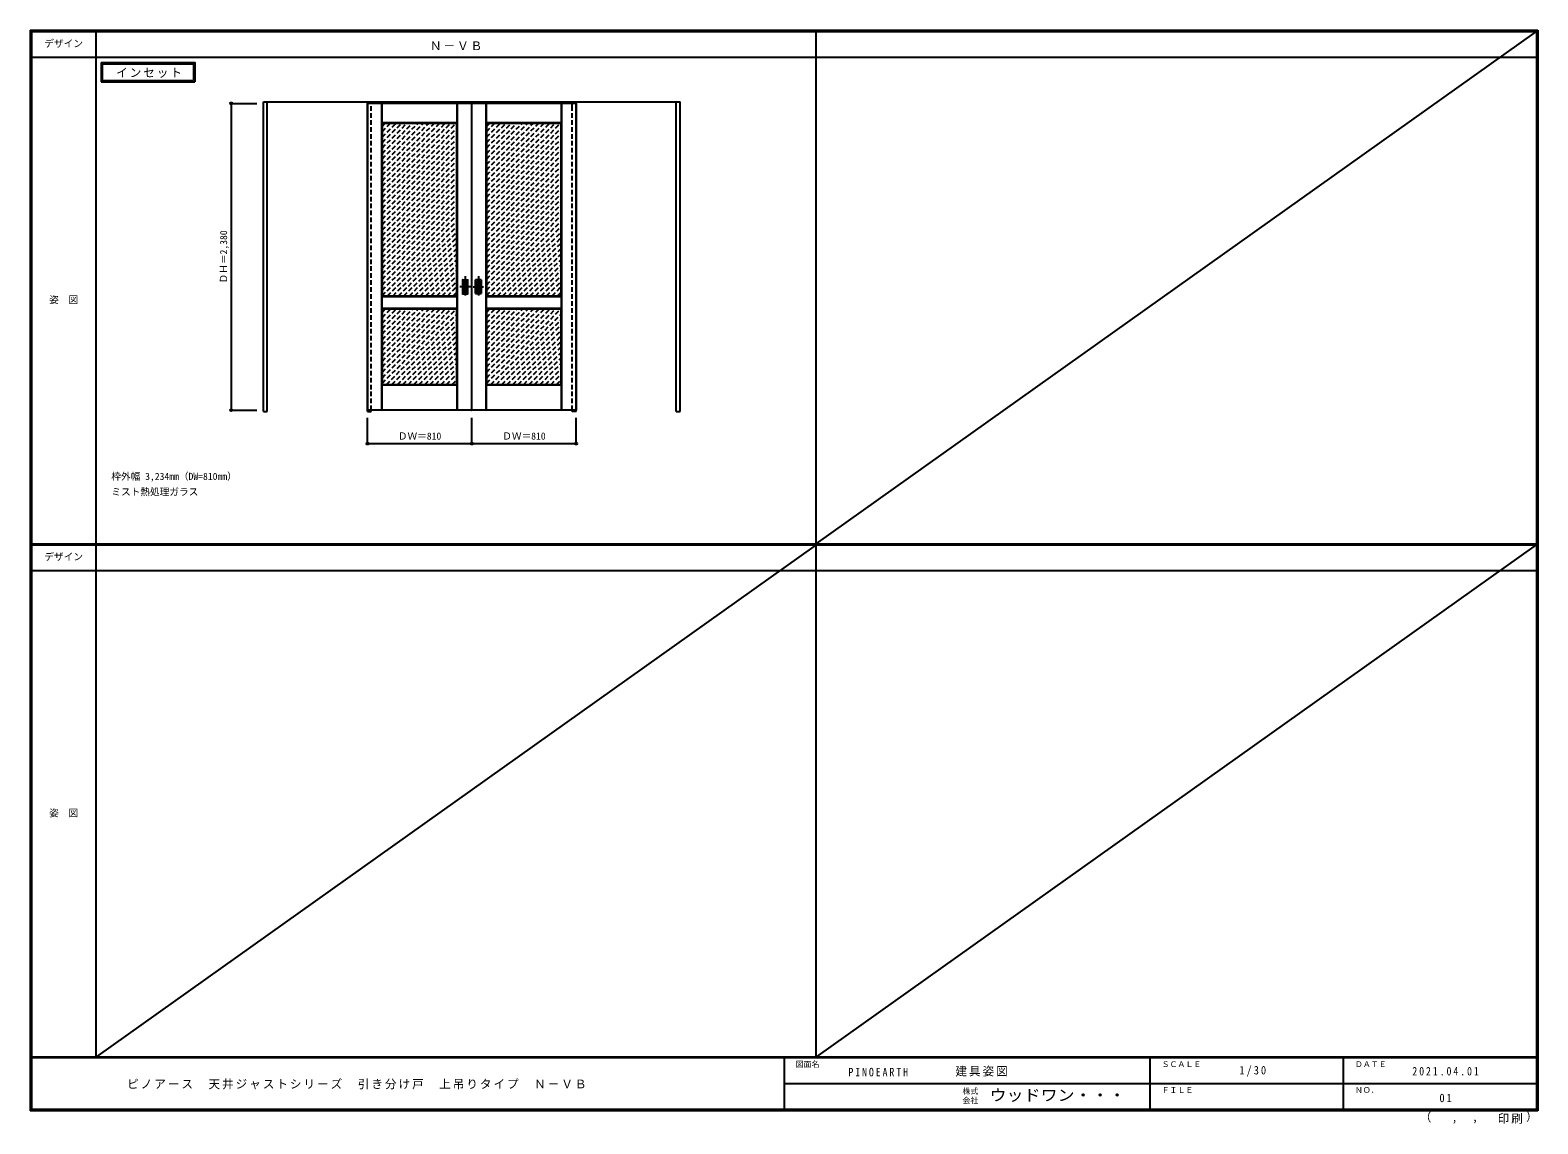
# Model space of a CAD drawing. Units: millimetres, scale not verified. Extents: x -6000 to 5700, y -4307 to 4175.
import ezdxf
from ezdxf.enums import TextEntityAlignment as Align

# ---------------------------------------------------------------- set-up
doc = ezdxf.new("R2010")
doc.units = ezdxf.units.MM
doc.header["$LTSCALE"] = 30
doc.header["$PDMODE"] = 32
doc.header["$PDSIZE"] = 15
doc.linetypes.add('CHAIN1', pattern=[8, 5, -1, 1, -1])
doc.linetypes.add('DASHED1', pattern=[1.8, 1.2, -0.6])
for name, color, linetype in [('0-1_通り芯', 4, 'CHAIN1'), ('0-2_扉', 3, 'Continuous'), ('0-3_仕上げ', 7, 'Continuous'), ('0-4_枠', 3, 'Continuous'), ('0-6_引手', 7, 'Continuous'), ('0-A_文字', 7, 'Continuous'), ('0-B_寸法', 4, 'Continuous'), ('0-C_ハッチ', 4, 'DASHED1'), ('F-1_枠', 6, 'Continuous'), ('F-A_文字', 7, 'Continuous')]:
    doc.layers.add(name, color=color, linetype=linetype)
doc.styles.add('ＭＳ ゴシック', font='')
doc.styles.get('ＭＳ ゴシック').set_extended_font_data('MS Gothic')

msp = doc.modelspace()

# ---------------------------------------------------------------- linework, layer by layer
at = {"layer": '0-1_通り芯'}
for p, q in [((-2624, 2266), (-2624, 2104)), ((-2522, 2266), (-2522, 2104)), ((-2583, 2185), (-2665, 2185)), ((-2563, 2185), (-2481, 2185))]:
    msp.add_line(p, q, dxfattribs=at)
at = {"layer": '0-2_扉', "color": 4, "linetype": 'DASHED1'}
msp.add_line((-3383, 3607.5), (-3383, 3603.5), dxfattribs=at)
at = {"layer": '0-2_扉'}
for p, q in [((-2576, 3607.5), (-3383, 3607.5)), ((-3383, 3607.5), (-3383, 1227.5)), ((-2576, 3607.5), (-2573, 3607.5)), ((-2573, 1227.5), (-2573, 3607.5)), ((-2570, 3607.5), (-2573, 3607.5)), ((-1763, 3607.5), (-2570, 3607.5)), ((-1763, 3607.5), (-1763, 1227.5)), ((-2576, 1227.5), (-3383, 1227.5)), ((-2576, 1227.5), (-2573, 1227.5)), ((-2570, 1227.5), (-2573, 1227.5)), ((-1763, 1227.5), (-2570, 1227.5))]:
    msp.add_line(p, q, dxfattribs=at)
at = {"layer": '0-3_仕上げ'}
for p, q in [((-3271, 1227.5), (-3271, 3607.5)), ((-3270, 3457.5), (-3270, 3607.5)), ((-3269, 3458.5), (-3269, 3607.5)), ((-2687, 3458.5), (-2687, 3607.5)), ((-2686, 3457.5), (-2686, 3607.5)), ((-2685, 1227.5), (-2685, 3607.5)), ((-2461, 1227.5), (-2461, 3607.5)), ((-2460, 3457.5), (-2460, 3607.5)), ((-2459, 3458.5), (-2459, 3607.5)), ((-1877, 3458.5), (-1877, 3607.5)), ((-1876, 3457.5), (-1876, 3607.5)), ((-1875, 1227.5), (-1875, 3607.5)), ((-3269, 3458.5), (-3270, 3457.5)), ((-3269, 3458.5), (-2687, 3458.5)), ((-3267, 2114.5), (-3267, 3454.5)), ((-2689, 3454.5), (-2686, 3457.5)), ((-2689, 2114.5), (-2689, 3454.5)), ((-2687, 3458.5), (-2686, 3457.5)), ((-2459, 3458.5), (-2460, 3457.5)), ((-2459, 3458.5), (-1877, 3458.5)), ((-2457, 2114.5), (-2457, 3454.5)), ((-1879, 3454.5), (-1876, 3457.5)), ((-1879, 2114.5), (-1879, 3454.5)), ((-1877, 3458.5), (-1876, 3457.5)), ((-3270, 2111.5), (-3267, 2114.5)), ((-3270, 2111.5), (-3269, 2110.5)), ((-3270, 2111.5), (-3270, 2017.5)), ((-3269, 2018.5), (-3269, 2110.5)), ((-3269, 2110.5), (-2687, 2110.5)), ((-3267, 2114.5), (-2689, 2114.5)), ((-2689, 2114.5), (-2686, 2111.5)), ((-2686, 2111.5), (-2687, 2110.5)), ((-2687, 2018.5), (-2687, 2110.5)), ((-2686, 2111.5), (-2686, 2017.5)), ((-2460, 2111.5), (-2457, 2114.5)), ((-2460, 2111.5), (-2459, 2110.5)), ((-2460, 2111.5), (-2460, 2017.5)), ((-2459, 2018.5), (-2459, 2110.5)), ((-2459, 2110.5), (-1877, 2110.5)), ((-2457, 2114.5), (-1879, 2114.5)), ((-1879, 2114.5), (-1876, 2111.5)), ((-1876, 2111.5), (-1877, 2110.5)), ((-1877, 2018.5), (-1877, 2110.5)), ((-1876, 2111.5), (-1876, 2017.5)), ((-3269, 2018.5), (-3270, 2017.5)), ((-3270, 2017.5), (-3267, 2014.5)), ((-3269, 2018.5), (-2687, 2018.5)), ((-3267, 2014.5), (-2689, 2014.5)), ((-3267, 1427.5), (-3267, 2014.5)), ((-2689, 2014.5), (-2686, 2017.5)), ((-2689, 1427.5), (-2689, 2014.5)), ((-2687, 2018.5), (-2686, 2017.5)), ((-2459, 2018.5), (-2460, 2017.5)), ((-2460, 2017.5), (-2457, 2014.5)), ((-2459, 2018.5), (-1877, 2018.5)), ((-2457, 2014.5), (-1879, 2014.5)), ((-2457, 1427.5), (-2457, 2014.5)), ((-1879, 2014.5), (-1876, 2017.5)), ((-1879, 1427.5), (-1879, 2014.5)), ((-1877, 2018.5), (-1876, 2017.5)), ((-3270, 1227.5), (-3270, 1424.5)), ((-3270, 1424.5), (-3269, 1423.5)), ((-3269, 1227.5), (-3269, 1423.5)), ((-3269, 1423.5), (-2687, 1423.5)), ((-2689, 1427.5), (-2686, 1424.5)), ((-2686, 1424.5), (-2687, 1423.5)), ((-2687, 1227.5), (-2687, 1423.5)), ((-2686, 1227.5), (-2686, 1424.5)), ((-2460, 1227.5), (-2460, 1424.5)), ((-2460, 1424.5), (-2459, 1423.5)), ((-2459, 1227.5), (-2459, 1423.5)), ((-2459, 1423.5), (-1877, 1423.5)), ((-1879, 1427.5), (-1876, 1424.5)), ((-1876, 1424.5), (-1877, 1423.5)), ((-1877, 1227.5), (-1877, 1423.5)), ((-1876, 1227.5), (-1876, 1424.5))]:
    msp.add_line(p, q, dxfattribs=at)
for points in [[(-3270, 3457.5), (-3267, 3454.5), (-2689, 3454.5)], [(-2460, 3457.5), (-2457, 3454.5), (-1879, 3454.5)], [(-3270, 1424.5), (-3267, 1427.5), (-2689, 1427.5)], [(-2460, 1424.5), (-2457, 1427.5), (-1879, 1427.5)]]:
    msp.add_lwpolyline(points, dxfattribs=at)
at = {"layer": '0-4_枠'}
for p, q in [((-4190, 1218), (-4190, 3618)), ((-4190, 3618), (-956, 3618)), ((-4160, 1218), (-4160, 3618)), ((-3383, 1218), (-3383, 3618)), ((-3353, 3607.5), (-3353, 3618)), ((-1763, 1218), (-1763, 3618)), ((-986, 1218), (-986, 3618)), ((-956, 1218), (-956, 3618)), ((-4190, 1218), (-4160, 1218)), ((-3383, 1218), (-3353, 1218)), ((-3353, 1218), (-3353, 1227.5)), ((-1793, 1218), (-1793, 1227.5)), ((-1763, 1218), (-1793, 1218)), ((-986, 1218), (-956, 1218))]:
    msp.add_line(p, q, dxfattribs=at)
at = {"layer": '0-4_枠', "color": 4, "linetype": 'DASHED1'}
for p, q in [((-3353, 1227.5), (-3353, 3607.5)), ((-1793, 1227.5), (-1793, 3607.5))]:
    msp.add_line(p, q, dxfattribs=at)
at = {"layer": '0-4_枠'}
msp.add_lwpolyline([(-1793, 3579.3), (-1793, 3607.5), (-1793, 3618)], dxfattribs=at)
at = {"layer": '0-6_引手', "color": 3}
for p, q in [((-2645, 2238.5), (-2645, 2131.5)), ((-2643.5, 2240), (-2604.5, 2240)), ((-2603, 2131.5), (-2603, 2238.5)), ((-2543, 2131.5), (-2543, 2238.5)), ((-2502.5, 2240), (-2541.5, 2240)), ((-2501, 2238.5), (-2501, 2131.5)), ((-2643.5, 2130), (-2604.5, 2130)), ((-2502.5, 2130), (-2541.5, 2130))]:
    msp.add_line(p, q, dxfattribs=at)
at = {"layer": '0-6_引手'}
for p, q in [((-2635, 2224), (-2613, 2224)), ((-2511, 2224), (-2533, 2224)), ((-2636.5, 2222.5), (-2636.5, 2147.5)), ((-2635, 2146), (-2613, 2146)), ((-2611.5, 2147.5), (-2611.5, 2222.5)), ((-2534.5, 2147.5), (-2534.5, 2222.5)), ((-2511, 2146), (-2533, 2146)), ((-2509.5, 2222.5), (-2509.5, 2147.5))]:
    msp.add_line(p, q, dxfattribs=at)
at = {"layer": '0-6_引手', "color": 3}
for centre, start, end in [((-2643.5, 2238.5), 90, 180), ((-2604.5, 2238.5), 0, 90), ((-2541.5, 2238.5), 90, 180), ((-2502.5, 2238.5), 0, 90), ((-2643.5, 2131.5), 180, 270), ((-2604.5, 2131.5), 270, 0), ((-2541.5, 2131.5), 180, 270), ((-2502.5, 2131.5), 270, 0)]:
    msp.add_arc(centre, 1.5, start, end, dxfattribs=at)
at = {"layer": '0-6_引手'}
for centre, start, end in [((-2635, 2222.5), 90, 180), ((-2613, 2222.5), 0, 90), ((-2533, 2222.5), 90, 180), ((-2511, 2222.5), 0, 90), ((-2635, 2147.5), 180, 270), ((-2613, 2147.5), 270, 0), ((-2533, 2147.5), 180, 270), ((-2511, 2147.5), 270, 0)]:
    msp.add_arc(centre, 1.5, start, end, dxfattribs=at)
at = {"layer": '0-A_文字'}
for p, q in [((-5450, 3925), (-5450, 3775)), ((-5440, 3915), (-5440, 3785)), ((-5440, 3915), (-4733.04, 3915)), ((-4733.04, 3915), (-4733.04, 3785)), ((-5450, 3775), (-4723.04, 3775)), ((-5440, 3785), (-4733.04, 3785))]:
    msp.add_line(p, q, dxfattribs=at)
msp.add_lwpolyline([(-5450, 3925), (-4723.04, 3925), (-4723.04, 3775)], dxfattribs=at)
at = {"layer": '0-B_寸法'}
for p, q in [((-4440, 3607.5), (-4240, 3607.5)), ((-3383, 968), (-3383, 1168)), ((-2573, 968), (-2573, 1168)), ((-2573, 968), (-2573, 1168)), ((-1763, 968), (-1763, 1168)), ((-2573, 968), (-3383, 968)), ((-1763, 968), (-2573, 968))]:
    msp.add_line(p, q, dxfattribs=at)
msp.add_lwpolyline([(-4440, 3607.5), (-4440, 1227.5), (-4240, 1227.5)], dxfattribs=at)
at = {"layer": '0-B_寸法', "color": 7}
for p in [(-4440, 3607.5), (-4440, 1227.5), (-3383, 968), (-2573, 968), (-1763, 968)]:
    msp.add_point(p, dxfattribs=at)
at = {"layer": '0-C_ハッチ'}
for p, q in [((-3267, 3431.56), (-3244.06, 3454.5)), ((-3267, 2922.44), (-2734.94, 3454.5)), ((-3267, 2964.87), (-2777.37, 3454.5)), ((-3267, 3007.29), (-2819.79, 3454.5)), ((-3267, 3049.72), (-2862.22, 3454.5)), ((-3267, 3092.15), (-2904.65, 3454.5)), ((-3267, 3134.57), (-2947.07, 3454.5)), ((-3267, 3177), (-2989.5, 3454.5)), ((-3267, 3219.43), (-3031.93, 3454.5)), ((-3267, 3261.85), (-3074.35, 3454.5)), ((-3267, 3304.28), (-3116.78, 3454.5)), ((-3267, 3346.71), (-3159.21, 3454.5)), ((-3267, 3389.13), (-3201.63, 3454.5)), ((-3267, 2880.02), (-2692.52, 3454.5)), ((-3267, 2837.59), (-2689, 3415.59)), ((-2457, 3431.56), (-2434.06, 3454.5)), ((-2457, 2922.44), (-1924.94, 3454.5)), ((-2457, 2964.87), (-1967.37, 3454.5)), ((-2457, 3007.29), (-2009.79, 3454.5)), ((-2457, 3049.72), (-2052.22, 3454.5)), ((-2457, 3092.15), (-2094.65, 3454.5)), ((-2457, 3134.57), (-2137.07, 3454.5)), ((-2457, 3177), (-2179.5, 3454.5)), ((-2457, 3219.43), (-2221.93, 3454.5)), ((-2457, 3261.85), (-2264.35, 3454.5)), ((-2457, 3304.28), (-2306.78, 3454.5)), ((-2457, 3346.71), (-2349.21, 3454.5)), ((-2457, 3389.13), (-2391.63, 3454.5)), ((-2457, 2880.02), (-1882.52, 3454.5)), ((-2457, 2837.59), (-1879, 3415.59)), ((-3267, 2795.16), (-2689, 3373.16)), ((-3267, 2752.74), (-2689, 3330.74)), ((-3267, 2710.31), (-2689, 3288.31)), ((-2457, 2795.16), (-1879, 3373.16)), ((-2457, 2752.74), (-1879, 3330.74)), ((-2457, 2710.31), (-1879, 3288.31)), ((-3267, 2667.88), (-2689, 3245.88)), ((-3267, 2625.46), (-2689, 3203.46)), ((-3267, 2583.03), (-2689, 3161.03)), ((-2457, 2667.88), (-1879, 3245.88)), ((-2457, 2625.46), (-1879, 3203.46)), ((-2457, 2583.03), (-1879, 3161.03)), ((-3267, 2540.6), (-2689, 3118.6)), ((-3267, 2498.18), (-2689, 3076.18)), ((-2457, 2540.6), (-1879, 3118.6)), ((-2457, 2498.18), (-1879, 3076.18)), ((-3267, 2455.75), (-2689, 3033.75)), ((-3267, 2413.33), (-2689, 2991.33)), ((-3267, 2370.9), (-2689, 2948.9)), ((-2457, 2455.75), (-1879, 3033.75)), ((-2457, 2413.33), (-1879, 2991.33)), ((-2457, 2370.9), (-1879, 2948.9)), ((-3267, 2328.47), (-2689, 2906.47)), ((-3267, 2286.05), (-2689, 2864.05)), ((-3267, 2243.62), (-2689, 2821.62)), ((-2457, 2328.47), (-1879, 2906.47)), ((-2457, 2286.05), (-1879, 2864.05)), ((-2457, 2243.62), (-1879, 2821.62)), ((-3267, 2201.19), (-2689, 2779.19)), ((-3267, 2158.77), (-2689, 2736.77)), ((-3267, 2116.34), (-2689, 2694.34)), ((-2457, 2201.19), (-1879, 2779.19)), ((-2457, 2158.77), (-1879, 2736.77)), ((-2457, 2116.34), (-1879, 2694.34)), ((-3226.41, 2114.5), (-2689, 2651.91)), ((-3183.99, 2114.5), (-2689, 2609.49)), ((-2416.41, 2114.5), (-1879, 2651.91)), ((-2373.99, 2114.5), (-1879, 2609.49)), ((-3141.56, 2114.5), (-2689, 2567.06)), ((-3099.13, 2114.5), (-2689, 2524.63)), ((-3056.71, 2114.5), (-2689, 2482.21)), ((-2331.56, 2114.5), (-1879, 2567.06)), ((-2289.13, 2114.5), (-1879, 2524.63)), ((-2246.71, 2114.5), (-1879, 2482.21)), ((-3014.28, 2114.5), (-2689, 2439.78)), ((-2971.86, 2114.5), (-2689, 2397.36)), ((-2929.43, 2114.5), (-2689, 2354.93)), ((-2204.28, 2114.5), (-1879, 2439.78)), ((-2161.86, 2114.5), (-1879, 2397.36)), ((-2119.43, 2114.5), (-1879, 2354.93)), ((-2887, 2114.5), (-2689, 2312.5)), ((-2844.58, 2114.5), (-2689, 2270.08)), ((-2802.15, 2114.5), (-2689, 2227.65)), ((-2077, 2114.5), (-1879, 2312.5)), ((-2034.58, 2114.5), (-1879, 2270.08)), ((-1992.15, 2114.5), (-1879, 2227.65)), ((-2759.72, 2114.5), (-2689, 2185.22)), ((-2717.3, 2114.5), (-2689, 2142.8)), ((-1949.72, 2114.5), (-1879, 2185.22)), ((-1907.3, 2114.5), (-1879, 2142.8)), ((-3267, 1437.52), (-2690.02, 2014.5)), ((-3267, 1989.06), (-3241.56, 2014.5)), ((-3267, 1479.94), (-2732.44, 2014.5)), ((-3267, 1522.37), (-2774.87, 2014.5)), ((-3267, 1607.22), (-2859.72, 2014.5)), ((-3267, 1564.8), (-2817.3, 2014.5)), ((-3267, 1692.08), (-2944.58, 2014.5)), ((-3267, 1649.65), (-2902.15, 2014.5)), ((-3267, 1776.93), (-3029.43, 2014.5)), ((-3267, 1734.5), (-2987, 2014.5)), ((-3267, 1861.78), (-3114.28, 2014.5)), ((-3267, 1819.36), (-3071.86, 2014.5)), ((-3267, 1946.63), (-3199.13, 2014.5)), ((-3267, 1904.21), (-3156.71, 2014.5)), ((-2457, 1437.52), (-1880.02, 2014.5)), ((-2457, 1989.06), (-2431.56, 2014.5)), ((-2457, 1479.94), (-1922.44, 2014.5)), ((-2457, 1522.37), (-1964.87, 2014.5)), ((-2457, 1607.22), (-2049.72, 2014.5)), ((-2457, 1564.8), (-2007.3, 2014.5)), ((-2457, 1692.08), (-2134.58, 2014.5)), ((-2457, 1649.65), (-2092.15, 2014.5)), ((-2457, 1776.93), (-2219.43, 2014.5)), ((-2457, 1734.5), (-2177, 2014.5)), ((-2457, 1861.78), (-2304.28, 2014.5)), ((-2457, 1819.36), (-2261.86, 2014.5)), ((-2457, 1946.63), (-2389.13, 2014.5)), ((-2457, 1904.21), (-2346.71, 2014.5)), ((-3234.59, 1427.5), (-2689, 1973.09)), ((-3192.16, 1427.5), (-2689, 1930.67)), ((-3149.74, 1427.5), (-2689, 1888.24)), ((-2424.59, 1427.5), (-1879, 1973.09)), ((-2382.16, 1427.5), (-1879, 1930.67)), ((-2339.74, 1427.5), (-1879, 1888.24)), ((-3107.31, 1427.5), (-2689, 1845.81)), ((-3064.89, 1427.5), (-2689, 1803.39)), ((-3022.46, 1427.5), (-2689, 1760.96)), ((-2297.31, 1427.5), (-1879, 1845.81)), ((-2254.89, 1427.5), (-1879, 1803.39)), ((-2212.46, 1427.5), (-1879, 1760.96)), ((-2980.03, 1427.5), (-2689, 1718.53)), ((-2937.61, 1427.5), (-2689, 1676.11)), ((-2170.03, 1427.5), (-1879, 1718.53)), ((-2127.61, 1427.5), (-1879, 1676.11)), ((-2895.18, 1427.5), (-2689, 1633.68)), ((-2852.75, 1427.5), (-2689, 1591.25)), ((-2810.33, 1427.5), (-2689, 1548.83)), ((-2085.18, 1427.5), (-1879, 1633.68)), ((-2042.75, 1427.5), (-1879, 1591.25)), ((-2000.33, 1427.5), (-1879, 1548.83)), ((-2767.9, 1427.5), (-2689, 1506.4)), ((-2725.47, 1427.5), (-2689, 1463.97)), ((-1957.9, 1427.5), (-1879, 1506.4)), ((-1915.47, 1427.5), (-1879, 1463.97))]:
    msp.add_line(p, q, dxfattribs=at)
at = {"layer": 'F-1_枠'}
for p, q in [((-6000, 4175), (5700, 4175)), ((-6000, 4175), (-6000, -4205)), ((-6000, 4170), (5700, 4170)), ((-6000, 4165), (5700, 4165)), ((-5995, 4175), (-5995, -4205)), ((-5990, 4175), (-5990, -4205)), ((-5490, 4175), (-5490, -3790)), ((100, -3790), (100, 4175)), ((5690, 4175), (5690, -4205)), ((5695, 4175), (5695, -4205)), ((5700, 4175), (5700, -4205)), ((-6000, 3965), (5700, 3965)), ((-6000, 190.5), (5700, 190.5)), ((-6000, 187.5), (5700, 187.5)), ((-6000, 184.5), (5700, 184.5)), ((-6000, -15.5), (5700, -15.5)), ((5700, -3790), (-6000, -3790)), ((5700, -3795), (-6000, -3795)), ((-150, -3795), (-150, -4195)), ((2690, -3795), (2690, -4195)), ((4190, -3795), (4190, -4195)), ((-150, -3995), (5690, -3995.01)), ((5700, -4195), (-6000, -4195)), ((5700, -4200), (-6000, -4200)), ((5700, -4205), (-6000, -4205))]:
    msp.add_line(p, q, dxfattribs=at)
at = {"layer": 'F-A_文字'}
for p, q in [((100, 190.5), (5690, 4165)), ((100, 184.5), (-5490, -3790)), ((100, -3790), (5690, 184.5))]:
    msp.add_line(p, q, dxfattribs=at)

# ---------------------------------------------------------------- texts
at = {"layer": '0-A_文字', "style": 'ＭＳ ゴシック'}
for s, p in [('枠外幅 3,234mm（DW=810mm）', (-5370, 670.5)), ('ミスト熱処理ガラス', (-5370, 550.5))]:
    msp.add_text(s, height=54.99, dxfattribs=at).set_placement(p, align=Align.BOTTOM_LEFT)
at = {"layer": '0-A_文字', "char_height": 65.98, "attachment_point": 7, "style": 'ＭＳ ゴシック'}
for s, insert in [('\\T1.17;Ｎ－ＶＢ', (-2897.5, 4020)), ('\\T1.17;インセット', (-5332.84, 3805))]:
    msp.add_mtext(s, dxfattribs=dict(at, insert=insert))
at = {"layer": '0-B_寸法', "color": 7, "style": 'ＭＳ ゴシック'}
msp.add_text('ＤＨ＝2,380', height=54.99, rotation=90, dxfattribs=at).set_placement((-4455, 2210.5), align=Align.BOTTOM_LEFT)
for p in [(-3146.75, 983), (-2336.75, 983)]:
    msp.add_text('ＤＷ＝810', height=54.99, dxfattribs=at).set_placement(p, align=Align.BOTTOM_LEFT)
at = {"layer": 'F-A_文字', "style": 'ＭＳ ゴシック'}
for s, height, p in [('デザイン', 54.99, (-5890, 4027.5)), ('姿\u3000図', 54.99, (-5852.5, 2040.25)), ('デザイン', 54.99, (-5890, 47)), ('姿\u3000図', 54.99, (-5852.5, -1940.25)), ('図面名', 43.99, (-60, -3880)), ('ＳＣＡＬＥ', 43.99, (2780, -3880)), ('ＤＡＴＥ', 43.99, (4280, -3880)), ('株式', 43.99, (1235, -4089)), ('ＦＩＬＥ', 43.99, (2780, -4080)), ('ＮＯ．', 43.99, (4280, -4080)), ('会社', 43.99, (1235, -4161)), ('（', 65.98, (4784.03, -4308.31)), ('）', 65.98, (5608.4, -4304.13)), (',', 65.98, (5031.28, -4308.31)), (',', 65.98, (5190.2, -4305.53))]:
    msp.add_text(s, height=height, dxfattribs=at).set_placement(p, align=Align.BOTTOM_LEFT)
at = {"layer": 'F-A_文字', "style": 'ＭＳ ゴシック', "width": 1.1}
msp.add_text('ウッドワン・・・', height=87.98, dxfattribs=at).set_placement((1445, -4155), align=Align.BOTTOM_LEFT)
at = {"layer": 'F-A_文字', "char_height": 65.98, "attachment_point": 7, "style": 'ＭＳ ゴシック'}
for s, insert in [('\\T1.17;建具姿図', (1180.42, -3940)), ('\\T1.38;\\W0.9;1/30', (3383.75, -3940)), ('\\T1.17;ピノアース\u3000天井ジャストシリーズ\u3000引き分け戸\u3000上吊りタイプ\u3000Ｎ－ＶＢ', (-5247.55, -4040)), ('\\T1.39;\\W0.85;PINOEARTH', (350, -3940)), ('\\T1.39;\\W0.85;2021.04.01', (4726.25, -3932.5)), ('\\T1.36;\\W0.9;01', (4936.25, -4140)), ('\\T1.17;印刷', (5388.15, -4306.92))]:
    msp.add_mtext(s, dxfattribs=dict(at, insert=insert))

doc.saveas('drawing.dxf')
